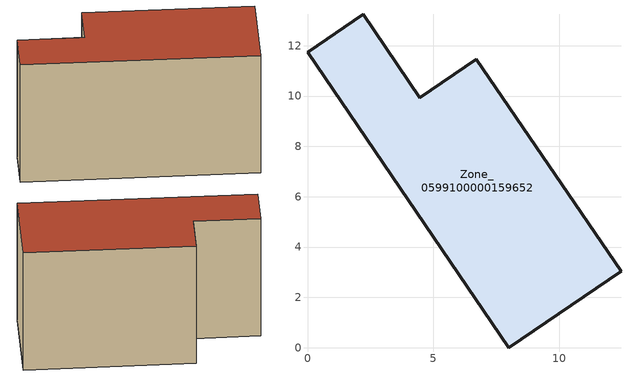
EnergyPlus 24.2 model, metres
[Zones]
Zone_0599100000159652
 floor ground (C_G): 7.99,0 0,11.74 2.22,13.25 4.47,9.94 6.71,11.46 12.46,3.03 z0
 wall outside (C_F): 7.99,0 12.46,3.03 6.71,11.46 4.47,9.94 2.22,13.25 0,11.74 7.99,0 z0:8.23
 roof outside (C_R): 0,11.74 7.99,0 12.46,3.03 6.71,11.46 4.47,9.94 2.22,13.25 z8.23
[BUILDING]
Pand.0599100000159652: North Axis=0; Terrain=City; Loads Convergence Tolerance Value=0.04; Temperature Convergence Tolerance Value=0.4; Solar Distribution=FullExterior; Maximum Number of Warmup Days=25; Minimum Number of Warmup Days=1
[Site:Location]
Rotterdam.The.Hague.AP_ZH_NLD Design_Conditions: Latitude=51.96; Longitude=4.45; Time Zone=1; Elevation=-4.5
[SITE:GROUNDTEMPERATURE:BUILDINGSURFACE]
18, 18, 18, 18, 18, 18, 18, 18, 18, 18, 18, 18
[MATERIAL] Thermal Absorptance=0.9; Solar Absorptance=0.7; Visible Absorptance=0.7
Name | Roughness | Thickness | Conductivity | Density | Specific Heat
G.TI.1975-1991 | MediumSmooth | 0.15 | 0.288461 | 540 | 1210
F.TI.1975-1991 | Rough | 0.3 | 0.230769 | 1920 | 840
R.TI.1975-1991 | MediumRough | 0.2 | 0.153846 | 1500 | 1000
[CONSTRUCTION]
C_G: G.TI.1975-1991
C_F: F.TI.1975-1991
C_R: R.TI.1975-1991
[ZONE]
Zone_0599100000159652: Type=1; Multiplier=1; Ceiling Height=Autocalculate; Volume=Autocalculate; Floor Area=autocalculate; Part of Total Floor Area=Yes
[ZONEINFILTRATION:DESIGNFLOWRATE]
Infil_Zone_0599100000159652: Zone or ZoneList or Space or SpaceList=Zone_0599100000159652; Schedule=AlwaysOn; Design Flow Rate Calculation Method=Flow/Area; Flow Rate per Floor Area=0.003; Constant Term Coefficient=1; Temperature Term Coefficient=0; Velocity Term Coefficient=0; Velocity Squared Term Coefficient=0
[HVACTEMPLATE:ZONE:IDEALLOADSAIRSYSTEM]
Zone_0599100000159652: Maximum Heating Supply Air Temperature=50; Minimum Cooling Supply Air Temperature=13; Maximum Heating Supply Air Humidity Ratio=0.0156; Minimum Cooling Supply Air Humidity Ratio=0.0077; Heating Limit=NoLimit; Cooling Limit=NoLimit; Dehumidification Control Type=ConstantSensibleHeatRatio; Cooling Sensible Heat Ratio=0.7; Dehumidification Setpoint=60; Humidification Control Type=None; Humidification Setpoint=30; Outdoor Air Method=None; Outdoor Air Flow Rate per Person=0.00944; Outdoor Air Flow Rate per Zone Floor Area=0; Outdoor Air Flow Rate per Zone=0; Demand Controlled Ventilation Type=None; Outdoor Air Economizer Type=NoEconomizer; Heat Recovery Type=None; Sensible Heat Recovery Effectiveness=0.7; Latent Heat Recovery Effectiveness=0.65
[ZONECONTROL:THERMOSTAT]
ThermostatControl_Zone_0599100000159652: Zone or ZoneList=Zone_0599100000159652; Control Type Schedule=DualSetpointControlType; Control 1=Thermostat_Zone_0599100000159652; Temperature Difference Between Cutout And Setpoint=0
[THERMOSTATSETPOINT:DUALSETPOINT]
Thermostat_Zone_0599100000159652: Heating Setpoint Temperature Schedule=HeatingSetpoint_Zone_0599100000159652; Cooling Setpoint Temperature Schedule=CoolingSetpoint_Zone_0599100000159652
[SCHEDULE:COMPACT]
HeatingSetpoint_Zone_0599100000159652: Through: 12/31, For: AllDays, Until: 24:00, 21
CoolingSetpoint_Zone_0599100000159652: Through: 12/31, For: AllDays, Until: 24:00, 24
DualSetpointControlType: Through: 12/31, For: AllDays, Until: 24:00, 4
AlwaysOn: Through: 12/31, For: AllDays, Until: 24:00, 1
